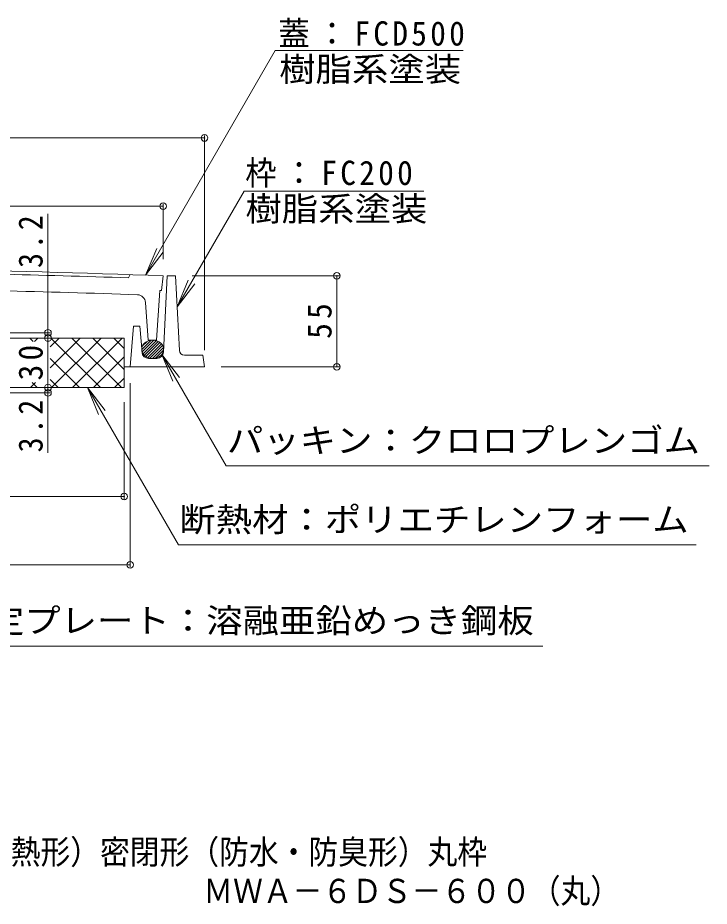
# Model space of a CAD drawing. Units: millimetres, scale not verified. Extents: x -906 to 950, y -675 to 701.
# Drawn here: x -135 to 283, y -675 to -138 of the extents above; entities that cross this region are included whole.
import ezdxf
from ezdxf.enums import TextEntityAlignment as Align

# ---------------------------------------------------------------- set-up
doc = ezdxf.new("R2010")
doc.units = ezdxf.units.MM
doc.header["$LTSCALE"] = 5
doc.header["$PDMODE"] = 32
doc.header["$PDSIZE"] = 4
for name, color, linetype, lineweight in [('E-1', 2, 'Continuous', 9), ('E-2', 3, 'Continuous', 9), ('E-4', 7, 'Continuous', 9), ('E-5', 7, 'Continuous', 9), ('E-6', 6, 'Continuous', 9), ('E-7', 1, 'Continuous', 5)]:
    doc.layers.add(name, color=color, linetype=linetype, lineweight=lineweight)
doc.layers.add('F-5_F-5ﾚｲﾔ', color=2, linetype='Continuous')
doc.styles.add('ＭＳ ゴシック', font='')
doc.styles.get('ＭＳ ゴシック').set_extended_font_data('MS Gothic')

msp = doc.modelspace()

# ---------------------------------------------------------------- linework, layer by layer
at = {"layer": 'E-1'}
for p, q in [((-47.071, -340.283), (-44.761, -294.083)), ((-39.761, -294.083), (-44.761, -294.083)), ((-37.41, -339.239), (-39.761, -294.083)), ((-65.261, -324.583), (-67.261, -349.083)), ((-61.261, -324.583), (-65.261, -324.583)), ((-60.045, -340.39), (-61.261, -324.583)), ((-34.413, -342.083), (-23.261, -342.083)), ((-23.261, -342.083), (-22.261, -349.083)), ((-70.761, -349.083), (-22.261, -349.083)), ((-56.057, -344.083), (-51.066, -344.083))]:
    msp.add_line(p, q, dxfattribs=at)
for centre, radius, start, end in [((-56.057, -340.083), 4, 184.39842, 270), ((-51.066, -340.083), 4, 270, 357.13802), ((-34.413, -339.083), 3, 182.98134, 270)]:
    msp.add_arc(centre, radius, start, end, dxfattribs=at)
at = {"layer": 'E-2'}
for p, q in [((-67.262, -293.394), (-68.261, -295.362)), ((-48.261, -303.083), (-47.262, -294.083)), ((-49.261, -303.083), (-51.261, -333.083)), ((-49.261, -303.083), (-48.261, -303.083)), ((-57.934, -310.185), (-56.261, -333.083)), ((-56.261, -333.083), (-51.261, -333.083))]:
    msp.add_line(p, q, dxfattribs=at)
for centre, radius, start, end in [((-367.262, -9288.392), 8999.999, 87.96239, 91.69048), ((-367.262, -9288.392), 8998, 88.09573, 88.59898), ((-367.262, -9288.392), 8988.001, 88.05847, 88.5881), ((-62.921, -310.549), 5, 4.17816, 88.05833)]:
    msp.add_arc(centre, radius, start, end, dxfattribs=at)
at = {"layer": 'E-4'}
for p, q in [((-22.261, -209.296), (-22.261, -339.083)), ((-22.261, -210.796), (-631.761, -210.796)), ((-47.261, -252.056), (-687.261, -252.056)), ((-47.261, -250.556), (-47.261, -284.083)), ((-116.867, -328.526), (-116.867, -256.628)), ((59.24, -294.083), (-29.761, -294.083)), ((57.74, -349.083), (57.74, -294.083)), ((-115.536, -328.526), (-160.973, -328.526)), ((-116.867, -331.726), (-116.867, -328.526)), ((-116.867, -361.726), (-116.867, -331.726)), ((59.24, -349.083), (-12.261, -349.083)), ((-67.261, -470.328), (-67.261, -359.083)), ((-115.536, -364.926), (-157.261, -364.926)), ((-116.867, -361.726), (-116.867, -364.926)), ((-116.867, -401.173), (-116.867, -364.926)), ((-70.761, -429.054), (-70.761, -370.486)), ((-631.761, -427.554), (-70.761, -427.554)), ((-667.261, -468.828), (-67.261, -468.828))]:
    msp.add_line(p, q, dxfattribs=at)
for p in [(-22.261, -210.796), (-47.261, -252.056), (57.74, -294.083), (-116.867, -328.526), (-116.867, -331.726), (57.74, -349.083), (-116.867, -361.726), (-116.867, -364.926), (-70.761, -427.554), (-67.261, -468.828)]:
    msp.add_point(p, dxfattribs=at)
at = {"layer": 'E-5'}
for p, q in [((-57.866, -293.716), (20.52, -157.948)), ((20.52, -157.948), (134.039, -157.948)), ((-38.778, -312.957), (1.636, -242.957)), ((1.636, -242.957), (110.218, -242.957)), ((-57.866, -293.716), (-51.169, -277.548)), ((-57.866, -293.716), (-47.213, -279.833)), ((-38.778, -312.957), (-32.082, -296.789)), ((-38.778, -312.957), (-28.125, -299.073)), ((-48.112, -341.657), (-9.222, -409.016)), ((-48.112, -341.657), (-41.415, -357.824)), ((-48.112, -341.657), (-37.459, -355.54)), ((-92.951, -361.726), (-86.254, -377.894)), ((-92.951, -361.726), (-82.298, -375.61)), ((-92.951, -361.726), (-38.033, -456.847)), ((-9.222, -409.016), (282.806, -409.016)), ((274.95, -456.847), (-38.033, -456.847)), ((182.308, -517.922), (-178.304, -517.922))]:
    msp.add_line(p, q, dxfattribs=at)
at = {"layer": 'E-6'}
for p, q in [((-60.183, -338.679), (-54.659, -333.155)), ((-59.923, -340.116), (-52.917, -333.11)), ((-59.685, -336.484), (-57.159, -333.958)), ((-59.358, -341.248), (-51.479, -333.369)), ((-58.585, -342.173), (-50.249, -333.836)), ((-57.639, -342.924), (-49.193, -334.477)), ((-56.526, -343.508), (-48.303, -335.285)), ((-55.232, -343.91), (-47.595, -336.274)), ((-53.708, -344.084), (-47.117, -337.493)), ((-51.809, -343.881), (-47.014, -339.087))]:
    msp.add_line(p, q, dxfattribs=at)
msp.add_ellipse((-53.585, -338.583), major_axis=(-6.599, 0), ratio=0.8337, dxfattribs=at)
at = {"layer": 'E-7'}
for p, q in [((-364.261, -331.726), (-70.761, -331.726)), ((-125.856, -333.794), (-127.923, -331.726)), ((-125.006, -333.794), (-122.938, -331.726)), ((-115.484, -337), (-110.21, -331.726)), ((-115.484, -349.728), (-97.482, -331.726)), ((-85.195, -361.726), (-115.195, -331.726)), ((-114.755, -361.726), (-84.755, -331.726)), ((-72.467, -361.726), (-102.467, -331.726)), ((-102.027, -361.726), (-72.027, -331.726)), ((-70.761, -350.705), (-89.739, -331.726)), ((-70.761, -337.977), (-77.012, -331.726)), ((-70.761, -361.726), (-70.761, -331.726)), ((-89.299, -361.726), (-70.761, -343.189)), ((-97.923, -361.726), (-115.484, -344.165)), ((-127.482, -361.726), (-124.44, -358.684)), ((-123.379, -361.726), (-126.421, -358.684)), ((-110.651, -361.726), (-115.484, -356.893)), ((-76.571, -361.726), (-70.761, -355.917)), ((-632.261, -361.726), (-70.761, -361.726))]:
    msp.add_line(p, q, dxfattribs=at)

# ---------------------------------------------------------------- texts
at = {"layer": 'E-4', "color": 2, "char_height": 14.66, "attachment_point": 7, "rotation": 90, "style": 'ＭＳ ゴシック'}
for s, insert in [('\\T1.27;\\W0.9;3.2', (-119.867, -289.345)), ('\\T1.27;\\W0.95;55', (54.74, -332.208)), ('\\T1.27;\\W0.95;30', (-119.867, -357.351)), ('\\T1.27;\\W0.9;3.2', (-119.867, -400.835))]:
    msp.add_mtext(s, dxfattribs=dict(at, insert=insert))
at = {"layer": 'E-5', "color": 2, "style": 'ＭＳ ゴシック', "width": 1.1}
for s, p in [('樹脂系塗装', (22.87, -180.949)), ('樹脂系塗装', (2.441, -265.335)), ('パッキン：クロロプレンゴム', (-8.739, -405.353)), ('断熱材：ポリエチレンフォーム', (-37.55, -453.184)), ('固定プレート：溶融亜鉛めっき鋼板', (-175.192, -514.259))]:
    msp.add_text(s, height=14.66, dxfattribs=at).set_placement(p, align=Align.BOTTOM_LEFT)
at = {"layer": 'E-5', "color": 2, "char_height": 14.66, "attachment_point": 7, "style": 'ＭＳ ゴシック'}
for s, insert in [('\\T1.21;\\W0.95;蓋：FCD500', (22.324, -155.81)), ('\\T1.21;\\W0.95;枠：FC200', (2.34, -240.796))]:
    msp.add_mtext(s, dxfattribs=dict(at, insert=insert))
at = {"layer": 'F-5_F-5ﾚｲﾔ', "style": 'ＭＳ ゴシック', "width": 0.9}
for s, p in [('マンホール鉄蓋\u3000蓄熱槽用（断熱形）密閉形（防水・防臭形）丸枠', (-391.355, -654.149)), ('ＭＷＡ－６ＤＳ－６００（丸）', (-23, -677.702))]:
    msp.add_text(s, height=14.66, dxfattribs=at).set_placement(p, align=Align.BOTTOM_LEFT)

doc.saveas('drawing.dxf')
